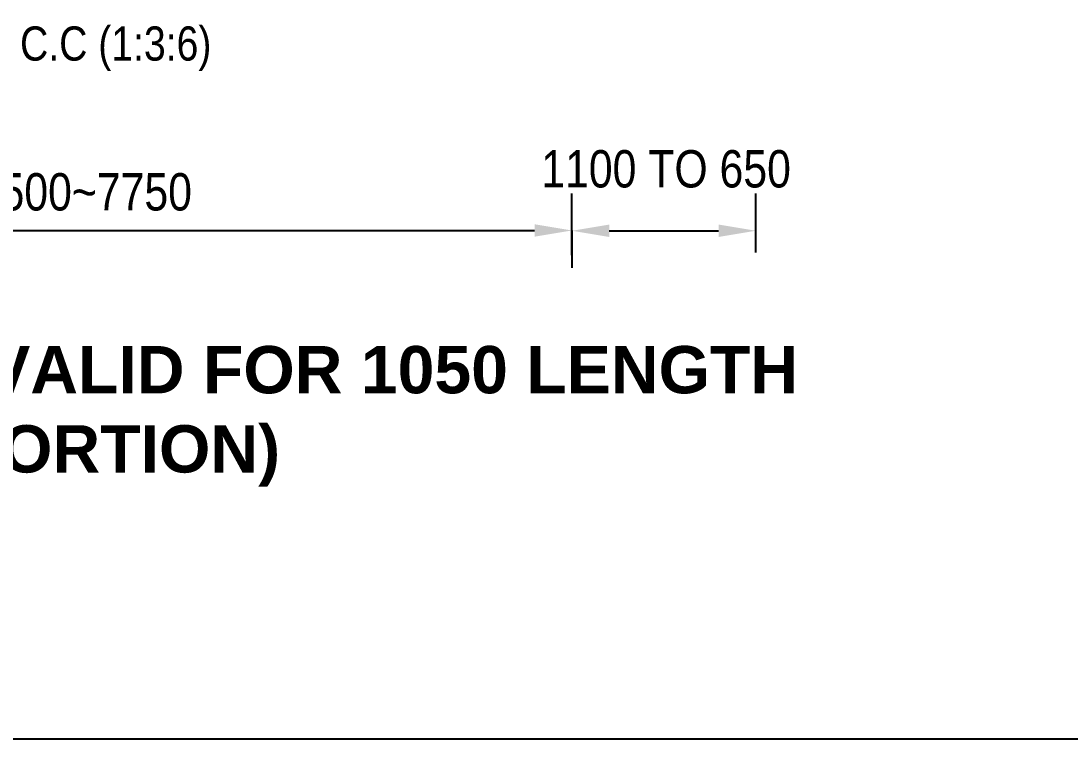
# Model space of a CAD drawing. Extents: x -119161 to 3778985, y -718511 to -30958.
# Drawn here: x 2988779 to 2995524, y -270127 to -265509 of the extents above; entities that cross this region are included whole.
import ezdxf

# ---------------------------------------------------------------- set-up
doc = ezdxf.new("R2010")
doc.units = 0
doc.header["$MEASUREMENT"] = 0
doc.layers.get('DEFPOINTS').update_dxf_attribs({"linetype": 'CONTINUOUS'})
doc.layers.add('Dim', color=7, linetype='CONTINUOUS', lineweight=9)
doc.layers.add('LINE', color=7, linetype='CONTINUOUS')
doc.layers.add('TXT', color=7, linetype='CONTINUOUS')
doc.styles.add('ARIAL', font='ARIALN.TTF')
doc.styles.add('DIM', font='isocp3.shx')
doc.styles.add('dimText', font='ARIALN.TTF')
doc.styles.get("Standard").update_dxf_attribs({"font": 'times.ttf', "height": 250})
doc.dimstyles.new('dim n_120', dxfattribs={"dimtxt": 240, "dimasz": 240, "dimexe": 240, "dimexo": 150, "dimgap": 100, "dimtad": 2, "dimdec": 0, "dimzin": 0, "dimdsep": 46, "dimtxsty": 'DIM', "dimcen": 350, "dimclrd": 5, "dimclre": 5, "dimclrt": 7, "dimadec": 0, "dimazin": 0, "dimtfac": 1, "dimtdec": 0, "dimtmove": 0, "dimatfit": 3, "dimfxl": 240, "dimfxlon": 1, "dimtolj": 1, "dimtzin": 0, "dimarcsym": 0})

# ---------------------------------------------------------------- blocks, each defined once
blk = doc.blocks.new('*D1206')
at = {"layer": 'DEFPOINTS', "color": 0, "lineweight": -2, "ltscale": 50}
for p in [(2986051.6, -266738.2), (2992321.3, -266740), (2992321.3, -266856.5)]:
    blk.add_point(p, dxfattribs=at)
at = {"layer": 'Dim', "color": 5, "lineweight": -2, "ltscale": 50}
for p, q in [((2986051.6, -266856.5), (2986051.6, -267096.5)), ((2986291.6, -266856.5), (2992081.3, -266856.5)), ((2992321.3, -266856.5), (2992321.3, -267096.5))]:
    blk.add_line(p, q, dxfattribs=at)
for points in [[(2986291.6, -266816.5), (2986291.6, -266896.5), (2986051.6, -266856.5)], [(2992081.3, -266816.5), (2992081.3, -266896.5), (2992321.3, -266856.5)]]:
    blk.add_solid(points, dxfattribs=at)
at = {"layer": 'Dim', "color": 7, "ltscale": 50, "insert": (2989186.4, -266609.5), "char_height": 240, "attachment_point": 5, "style": 'dimText'}
blk.add_mtext('\\A1;7500~7750', dxfattribs=at)
blk = doc.blocks.new('*D1213')
at = {"layer": 'DEFPOINTS', "color": 0, "lineweight": -2, "ltscale": 50}
for p in [(2993504.3, -266858.3), (2992321.3, -267164.7), (2993504.3, -267148.1)]:
    blk.add_point(p, dxfattribs=at)
at = {"layer": 'Dim', "color": 5, "lineweight": -2, "ltscale": 50}
for p, q in [((2992321.3, -267014.7), (2992321.3, -266618.3)), ((2993504.3, -266998.1), (2993504.3, -266618.3)), ((2992561.3, -266858.3), (2993264.3, -266858.3))]:
    blk.add_line(p, q, dxfattribs=at)
for points in [[(2992561.3, -266818.3), (2992561.3, -266898.3), (2992321.3, -266858.3)], [(2993264.3, -266818.3), (2993264.3, -266898.3), (2993504.3, -266858.3)]]:
    blk.add_solid(points, dxfattribs=at)
at = {"layer": 'Dim', "color": 7, "ltscale": 50, "insert": (2992926.9, -266461.5), "char_height": 240, "attachment_point": 5, "style": 'dimText'}
blk.add_mtext('\\A1;1100 TO 650', dxfattribs=at)

msp = doc.modelspace()

# ---------------------------------------------------------------- linework, layer by layer
at = {"layer": 'LINE', "elevation": 0}
msp.add_lwpolyline([(3013566.8, -270127.2), (2959803.4, -270127.2), (2959803.4, -232108.7), (3013566.8, -232108.7)], close=True, dxfattribs=at)

# ---------------------------------------------------------------- texts
at = {"layer": 'TXT', "color": 0, "insert": (2988772.7, -265687.1, 0), "char_height": 219.7, "width": 2600.305, "attachment_point": 4, "style": 'ARIAL'}
msp.add_mtext('C.C (1:3:6)', dxfattribs=at)
at = {"layer": 'TXT', "color": 0, "insert": (2985202.3, -268052.2, 0), "char_height": 169, "width": 16450.789, "attachment_point": 4}
msp.add_mtext('\\A1;{\\fArial|b1|i0|c0|p34;\\H1.8x;\\C6;SECTION C\\H0.7x;\\S^ 2;\\H1.429x;-C\\H0.7x;\\S^ 2;\\H1.429x; (VALID FOR 1050 LENGTH\\PIN WING WALL PORTION)}', dxfattribs=at)

# ---------------------------------------------------------------- dimensions: what is measured, and where the dimension line sits
at = {"layer": 'Dim', "ltscale": 50}
dim = msp.add_linear_dim(base=(2993504.3, -266858.3, 0), p1=(2992321.3, -267164.7, 0), p2=(2993504.3, -267148.1, 0), angle=180, text='1100 TO 650', dimstyle='dim n_120', override={"dimgap": 10, "dimtxsty": 'dimText', "dimtmove": 2}, dxfattribs=at)
dim.commit()
dim.dimension.update_dxf_attribs({"geometry": '*D1213', "text_midpoint": (2992926.9, -266461.5, 0), "dimtype": 160})
dim = msp.add_linear_dim(base=(2992321.3, -266856.5, 0), p1=(2986051.6, -266738.2, 0), p2=(2992321.3, -266740, 0), text='7500~7750', dimstyle='dim n_120', override={"dimgap": 10, "dimtxsty": 'dimText', "dimtmove": 2}, dxfattribs=at)
dim.commit()
dim.dimension.update_dxf_attribs({"geometry": '*D1206', "text_midpoint": (2989186.4, -266609.5, 0), "dimtype": 160})

doc.saveas('drawing.dxf')
